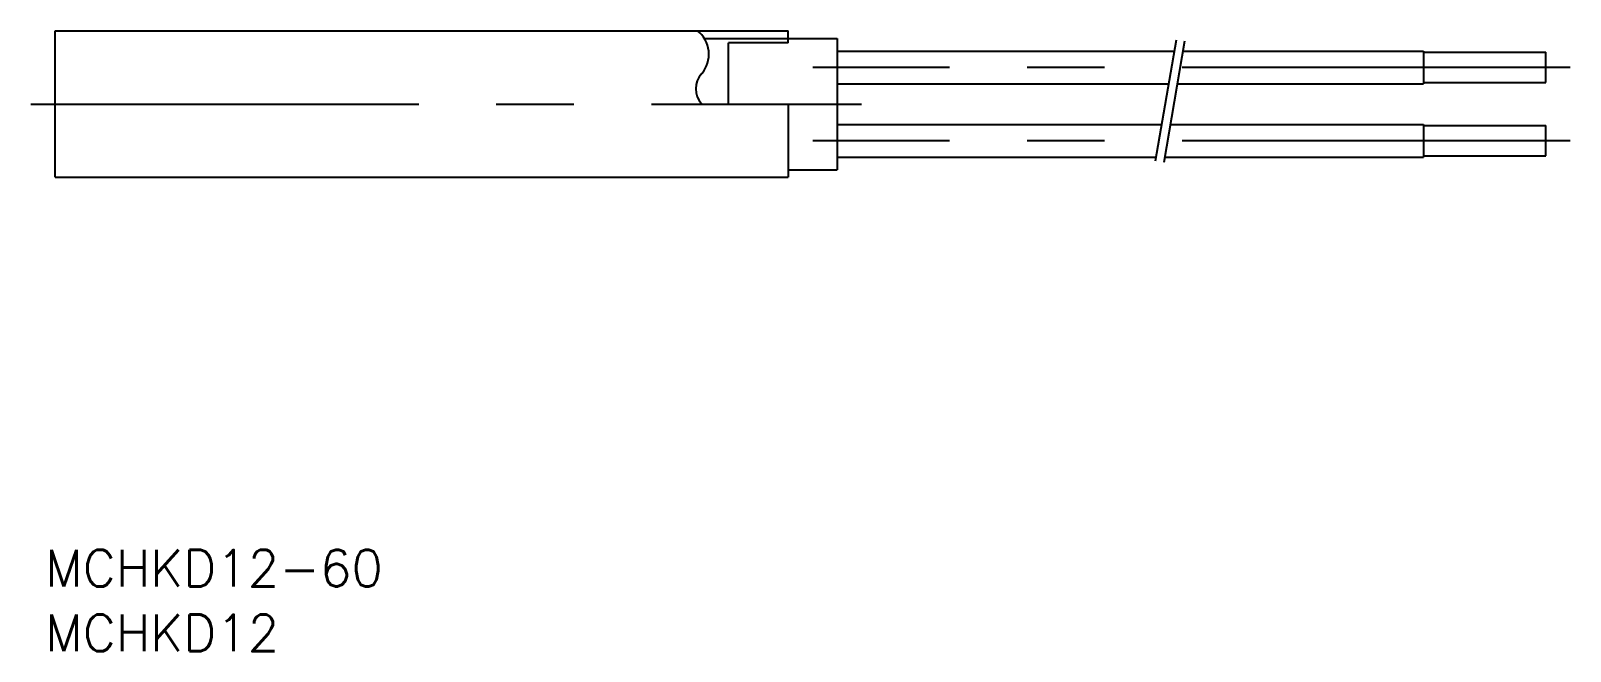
# Model space of a CAD drawing. Extents: x -2 to 124, y -45 to 6.
import ezdxf

# ---------------------------------------------------------------- set-up
doc = ezdxf.new("R2010")
doc.units = 0
doc.linetypes.add('CENTER', pattern=[50.8, 31.75, -6.35, 6.35, -6.35])
doc.layers.get('0').update_dxf_attribs({"linetype": 'CONTINUOUS'})
doc.layers.add('CENTER', color=1, linetype='CENTER')
doc.styles.get("Standard").update_dxf_attribs({"font": 'txt.shx', "height": 3, "bigfont": 'bigfont.shx'})

# ---------------------------------------------------------------- blocks, each defined once
blk = doc.blocks.new('*U12')
at = {"color": 7, "linetype": 'CONTINUOUS'}
blk.add_text('MCHKD12-60', height=3, dxfattribs=at).set_placement((-0.83, -39.52))
blk = doc.blocks.new('*U13')
at = {"color": 7, "linetype": 'CONTINUOUS'}
blk.add_text('MCHKD12', height=3, dxfattribs=at).set_placement((-0.83, -44.82))

msp = doc.modelspace()

# ---------------------------------------------------------------- linework, layer by layer
at = {"color": 7, "linetype": 'CONTINUOUS'}
for p, q in [((0, 6), (60, 6)), ((0, -6), (0, 6)), ((53.12, 5.38), (64, 5.38)), ((60, 5), (60, 6)), ((64, 5.38), (64, -5.38)), ((55.09, 0), (55.09, 5)), ((60, 5), (55.09, 5)), ((64, 4.33), (91.58, 4.33)), ((92.29, 4.33), (111.99, 4.33)), ((111.99, 4.33), (111.99, 1.66)), ((111.99, 4.24), (121.99, 4.24)), ((121.99, 1.75), (121.99, 4.24)), ((64, 1.66), (91.12, 1.66)), ((91.83, 1.66), (111.99, 1.66)), ((111.99, 1.75), (121.99, 1.75)), ((60, 0), (60, -6)), ((64, -1.67), (90.55, -1.67)), ((91.26, -1.67), (111.99, -1.67)), ((111.99, -1.67), (111.99, -4.34)), ((111.99, -1.76), (121.99, -1.76)), ((121.99, -4.25), (121.99, -1.76)), ((64, -4.34), (90.09, -4.34)), ((90.8, -4.34), (111.99, -4.34)), ((111.99, -4.25), (121.99, -4.25)), ((0, -6), (60, -6)), ((60, -5.38), (64, -5.38))]:
    msp.add_line(p, q, dxfattribs=at)
at = {"color": 3, "linetype": 'CONTINUOUS'}
for p, q in [((91.74, 5.24), (90.03, -4.69)), ((92.43, 5.14), (90.73, -4.79))]:
    msp.add_line(p, q, dxfattribs=at)
for centre, radius, start, end in [((51.06, 4.08), 2.44, 319.7683, 51.9959), ((54.23, 1.25), 1.81, 136.3972, 223.6028)]:
    msp.add_arc(centre, radius, start, end, dxfattribs=at)
at = {"layer": 'CENTER', "color": 1, "linetype": 'CENTER'}
for p, q in [((123.99, 2.99), (62, 2.99)), ((-2, 0), (66, 0)), ((123.99, -3.01), (62, -3.01))]:
    msp.add_line(p, q, dxfattribs=at)

# ---------------------------------------------------------------- block references
at = {"color": 7, "linetype": 'CONTINUOUS'}
for name in ['*U12', '*U13']:
    msp.add_blockref(name, (0, 0), dxfattribs=at)

doc.saveas('drawing.dxf')
